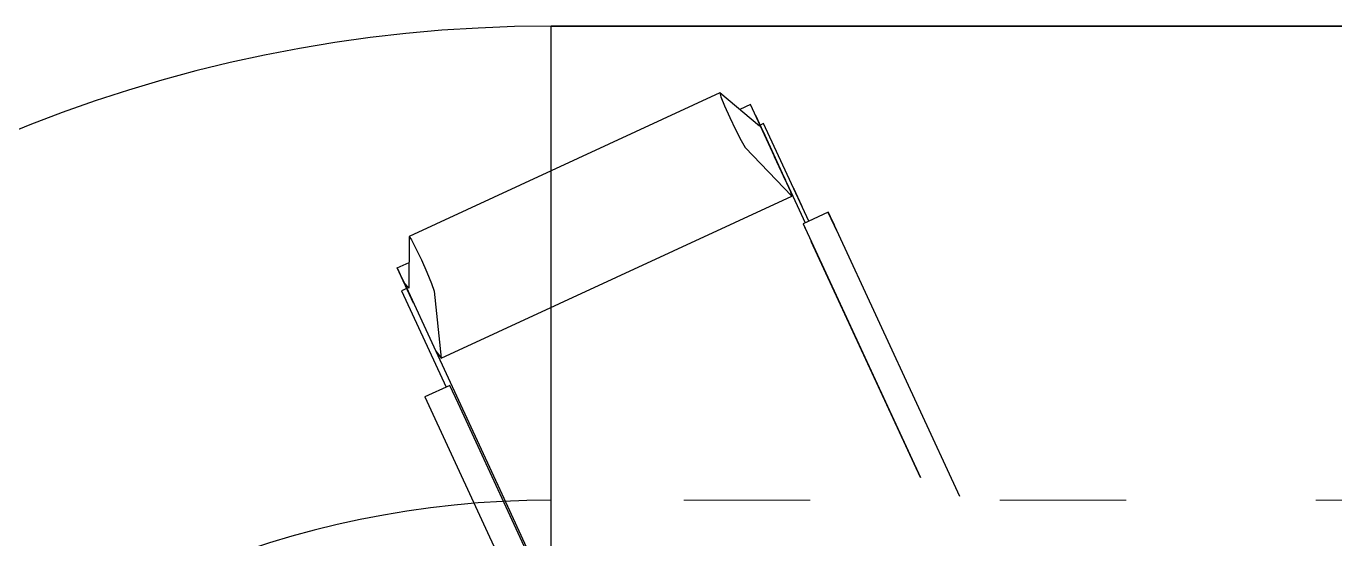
# Model space of a CAD drawing. Header units: inches. Extents: x 23 to 100097, y 11 to 104145.
# Drawn here: x 41973 to 43215, y 27058 to 27544 of the extents above; entities that cross this region are included whole.
import ezdxf

# ---------------------------------------------------------------- set-up
doc = ezdxf.new("R2010")
doc.units = ezdxf.units.IN
doc.header["$MEASUREMENT"] = 0
doc.linetypes.add('ACAD_ISO03W100', pattern=[30, 12, -18])
doc.layers.add('Divar', color=7, linetype='Continuous', lineweight=25)
doc.layers.add('TEKST', color=7, linetype='Continuous')

# ---------------------------------------------------------------- blocks, each defined once
blk = doc.blocks.new('ddddddddddddddddsss')
for p, q in [((94055.83069, -100914.3967), (93760.62948, -101050.80742)), ((94093.26388, -100946.10886), (94055.83069, -100914.3967)), ((94055.83069, -100914.3967), (94056.77511, -100918.25079)), ((94056.77511, -100918.25079), (94060.17973, -100926.69853)), ((94060.17973, -100926.69853), (94065.1127, -100937.72692)), ((94084.78123, -100925.48775), (94074.52003, -100930.22961)), ((94123.07102, -101008.31694), (94084.78123, -100925.48775)), ((94089.45529, -100935.59832), (94118.13862, -100997.64675)), ((94065.1127, -100937.72692), (94070.6422, -100949.32378)), ((94092.72887, -100942.68021), (94092.98192, -100944.42114)), ((94092.98192, -100944.42114), (94093.26388, -100946.10886)), ((94097.17619, -100943.50189), (94093.82464, -100945.05056)), ((94140.09697, -101036.34895), (94097.17619, -100943.50189)), ((94070.6422, -100949.32378), (94075.83682, -100959.47584)), ((94075.83682, -100959.47584), (94079.76443, -100966.17006)), ((94096.68251, -100951.23266), (94116.48223, -100994.06361)), ((94118.13862, -100997.64675), (94098.30729, -100954.74714)), ((94079.76443, -100966.17006), (94123.89871, -101012.37873)), ((94116.48223, -100994.06361), (94107.66941, -100974.99946)), ((94115.81975, -100992.63052), (94117.96052, -100997.26165)), ((94119.35326, -101000.2746), (94136.74571, -101037.89763)), ((94123.89871, -101012.37873), (94123.07102, -101008.31694)), ((94125.91817, -101005.29884), (94125.77397, -101005.36522)), ((94133.4129, -101021.51169), (94125.91817, -101005.29884)), ((93791.1679, -101166.13125), (94123.89871, -101012.37873)), ((94133.26871, -101021.57806), (94133.4129, -101021.51169)), ((94158.60521, -101027.79649), (94134.77632, -101038.80772)), ((94158.60521, -101027.79649), (94166.48633, -101044.84447)), ((94166.48633, -101044.84447), (94158.60521, -101027.79649)), ((94158.65714, -101027.90808), (94164.12212, -101039.73011)), ((94164.23842, -101039.98159), (94158.65714, -101027.90808)), ((94134.77632, -101038.80772), (94134.81595, -101038.89326)), ((94134.77632, -101038.80772), (94246.07512, -101279.57109)), ((94136.20097, -101041.88989), (94138.82424, -101047.56445)), ((94164.12212, -101039.73011), (94164.23842, -101039.98159)), ((94166.48633, -101044.84447), (94283.1248, -101297.15809)), ((93760.62948, -101050.80742), (93760.53306, -101099.86137)), ((93760.62948, -101050.80742), (93762.95356, -101054.0235)), ((93762.95356, -101054.0235), (93767.18315, -101062.09015)), ((94246.07512, -101279.57109), (94142.43514, -101055.37504)), ((93767.18315, -101062.09015), (93772.38864, -101072.99293)), ((93772.38864, -101072.99293), (93777.64012, -101084.71827)), ((93749.3446, -101080.49082), (93760.58141, -101075.29863)), ((93755.8309, -101094.52213), (93749.3446, -101080.49082)), ((93749.3446, -101080.49082), (93755.43629, -101093.66812)), ((93764.89598, -101114.13187), (93749.3446, -101080.49082)), ((93777.64012, -101084.71827), (93782.00826, -101095.25169)), ((93756.58678, -101095.32236), (93755.8309, -101094.52213)), ((93755.8309, -101094.52213), (93785.90154, -101159.57035)), ((93759.42978, -101098.55331), (93756.58678, -101095.32236)), ((93782.00826, -101095.25169), (93784.56322, -101102.58049)), ((93758.38794, -101100.05364), (93753.58357, -101102.27379)), ((93753.58357, -101102.27379), (93795.86448, -101193.7364)), ((93760.53306, -101099.86137), (93759.42978, -101098.55331)), ((93784.56322, -101102.58049), (93791.1679, -101166.13125)), ((93785.90154, -101159.57035), (93787.65491, -101161.66662)), ((93785.90154, -101159.57035), (93848.57368, -101295.14421)), ((93787.65491, -101161.66662), (93790.18063, -101164.84808)), ((93790.18063, -101164.84808), (93791.1679, -101166.13125)), ((93799.3766, -101192.11363), (93775.63211, -101203.08594)), ((93807.24048, -101209.12498), (93799.3766, -101192.11363)), ((93775.63211, -101203.08594), (93775.68368, -101203.19752)), ((93775.63211, -101203.08594), (93876.86776, -101422.07979)), ((93775.68368, -101203.19752), (93776.57954, -101205.13557)), ((93904.75251, -101420.0642), (93807.24048, -101209.12498)), ((93848.57368, -101295.14421), (93907.81223, -101423.28972))]:
    blk.add_line(p, q)

msp = doc.modelspace()

# ---------------------------------------------------------------- linework, layer by layer
at = {"color": 3, "ltscale": 500}
msp.add_line((42471.1, 26644.2), (42471.1, 27544.2), dxfattribs=at)
for radius in [1350, 900]:
    msp.add_arc((42471.1, 26194.2), radius, 90, 180, dxfattribs=at)
at = {"layer": 'TEKST', "color": 3, "lineweight": 35, "ltscale": 0.95}
msp.add_line((47516.9, 27544.2), (42471.1, 27544.2), dxfattribs=at)
at = {"layer": 'TEKST', "color": 3, "linetype": 'ACAD_ISO03W100', "lineweight": 9, "ltscale": 10}
msp.add_line((47516.9, 27094.2), (42471.1, 27094.2), dxfattribs=at)

# ---------------------------------------------------------------- block references
at = {"layer": 'Divar'}
msp.add_blockref('ddddddddddddddddsss', (-51424.5, 128395.3), dxfattribs=at)

doc.saveas('drawing.dxf')
